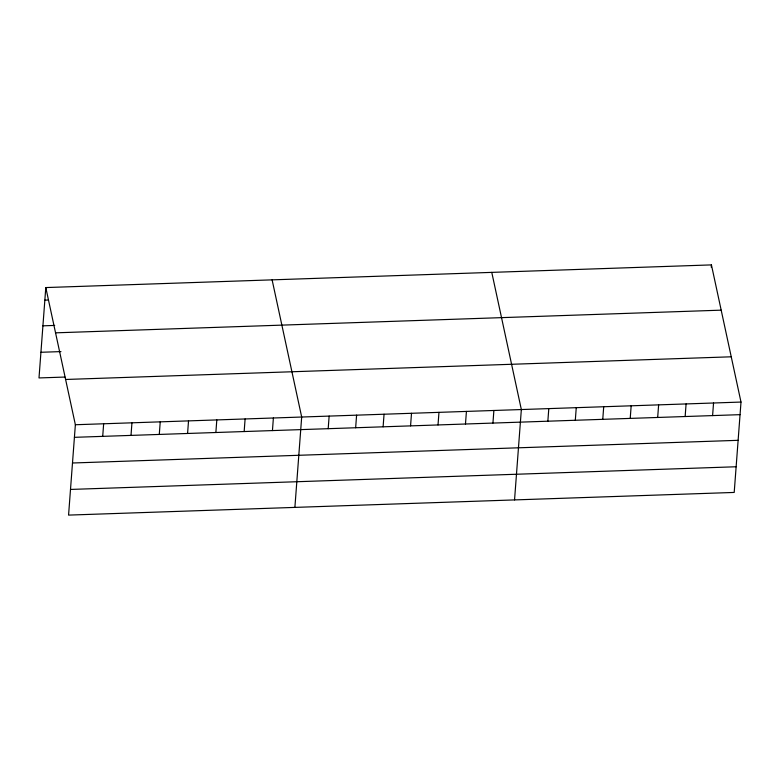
<?xml version="1.0" encoding="UTF-8"?>
<svg xmlns="http://www.w3.org/2000/svg" width="780" height="780" viewBox="0 0 780 780"><rect width="100%" height="100%" fill="white"/><g stroke="black" fill="none" stroke-linecap="round" stroke-linejoin="round"><path stroke-width="1.17" d="M45.796 287.567L75.367 424.739L68.572 515.102L734.204 492.433L741 402.061L711.428 264.898L45.796 287.567L39 377.939L64.935 377.052M102.707 436.371L103.652 423.774M131.001 435.406L131.947 422.809M159.286 434.44L160.232 421.844M187.58 433.475L188.526 420.878M215.865 432.51L216.811 419.913M244.159 431.545L245.105 418.957M272.444 430.589L273.39 417.992M294.889 507.39L301.685 417.027L272.113 279.864M328.195 428.688L329.14 416.091M355.651 427.752L356.596 415.155M383.107 426.816L384.052 414.219M410.563 425.88L411.508 413.283M438.019 424.944L438.965 412.347M465.475 424.008L466.43 411.411M492.94 423.072L493.886 410.475M514.547 499.912L521.342 409.549L491.77 272.376M547.852 421.2L548.798 408.613M575.308 420.274L576.254 407.677M602.764 419.338L603.71 406.741M630.221 418.402L631.166 405.805M657.676 417.466L658.632 404.869M685.142 416.53L686.088 403.933M711.253 267.189L711.428 264.898M712.598 415.594L713.544 402.997M44.85 300.163L48.379 300.046M42.919 325.835L54.707 325.426M55.555 332.836L721.188 310.157M40.93 352.277L60.967 351.595M65.608 379.47L731.24 356.801M75.367 424.739L741 402.061M74.422 437.327L740.054 414.658M72.491 462.998L738.124 440.32M70.502 489.44L736.135 466.762"/></g></svg>
